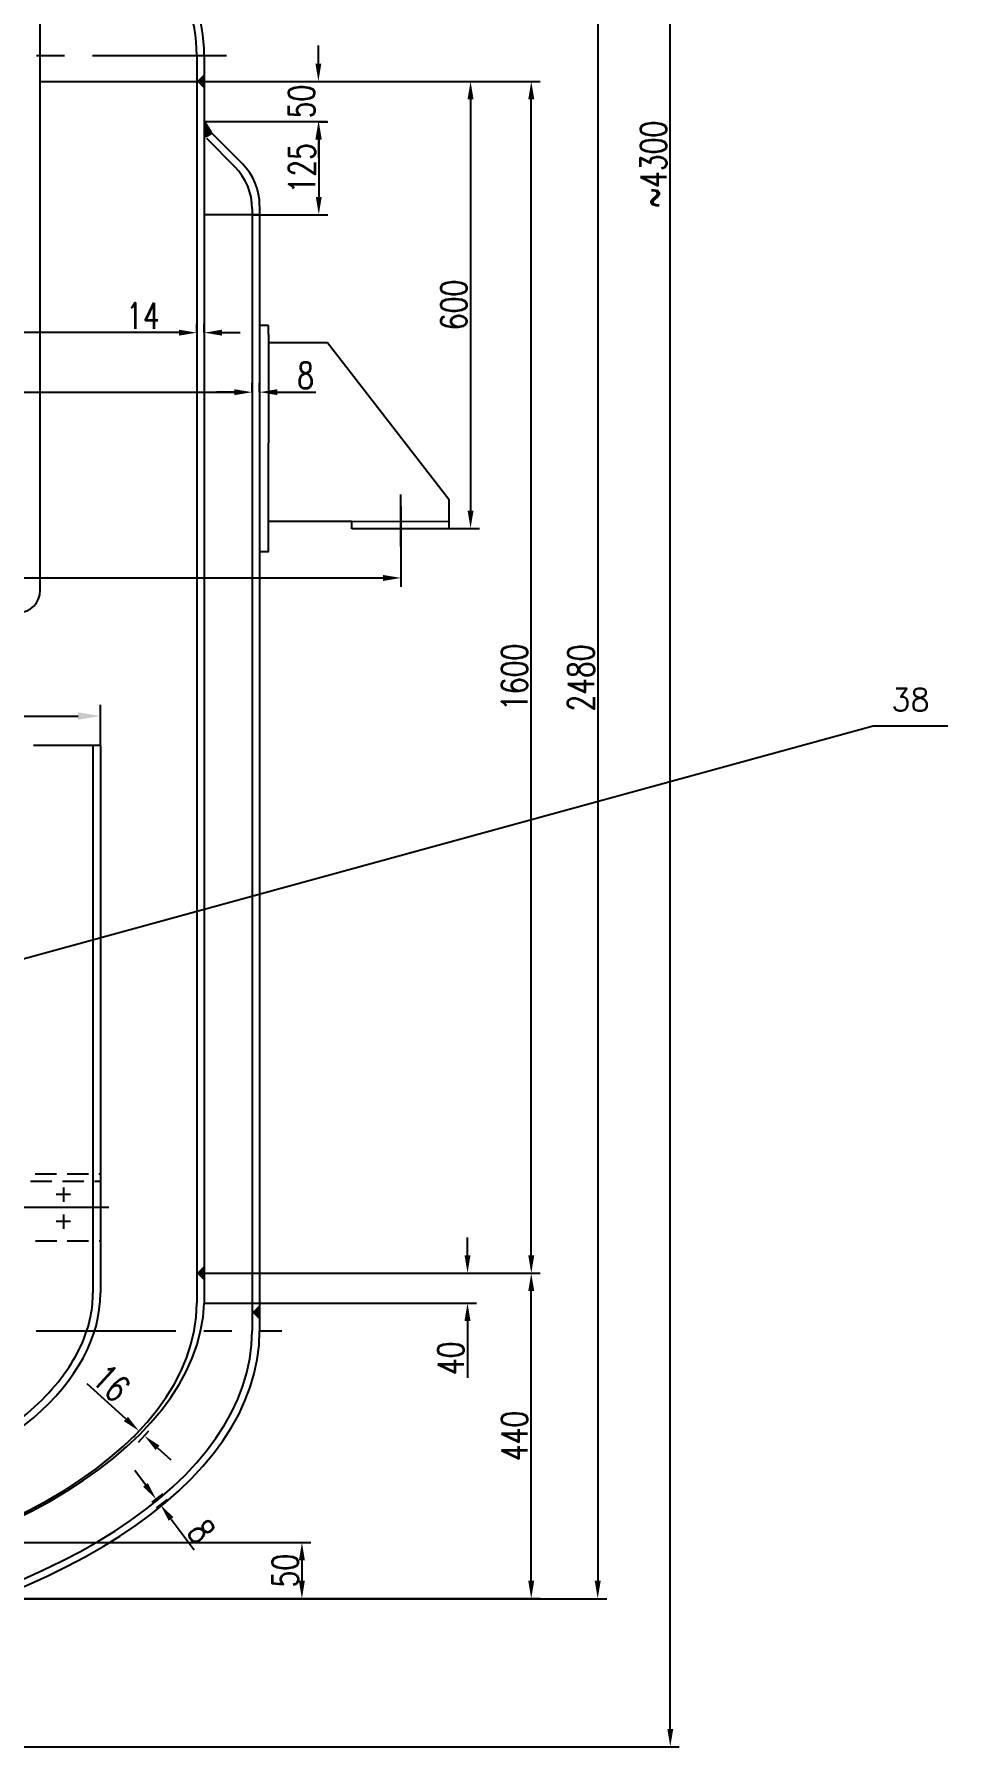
# Model space of a CAD drawing. Extents: x 6109 to 86747, y -17046 to 6992.
# Drawn here: x 38340 to 39566, y -5853 to -3554 of the extents above; entities that cross this region are included whole.
import ezdxf
from ezdxf.enums import TextEntityAlignment as Align

# ---------------------------------------------------------------- set-up
doc = ezdxf.new("R2010")
doc.units = 0
doc.header["$LTSCALE"] = 150
doc.header["$MEASUREMENT"] = 0
doc.linetypes.add('CENTER', pattern=[2, 1.25, -0.25, 0.25, -0.25])
doc.linetypes.add('HIDDEN', pattern=[9.525, 6.35, -3.175])
doc.layers.get('0').update_dxf_attribs({"linetype": 'CONTINUOUS'})
doc.layers.get('DEFPOINTS').update_dxf_attribs({"linetype": 'CONTINUOUS'})
for name, color, linetype in [('BZ', 7, 'CONTINUOUS'), ('TANK', 1, 'CONTINUOUS'), ('TANKX', 7, 'CONTINUOUS'), ('TANKY', 5, 'CONTINUOUS'), ('ZXX', 2, 'CENTER'), ('ZZ', 1, 'CONTINUOUS'), ('ZZX', 2, 'CENTER')]:
    doc.layers.add(name, color=color, linetype=linetype)
doc.styles.add('HZFS', font='simplex.shx', dxfattribs={"width": 0.75, "bigfont": 'hzfs.shx'})
doc.styles.get("Standard").update_dxf_attribs({"font": 'txt', "width": 0.75, "bigfont": 'hztxt.shx'})
doc.dimstyles.get("Standard").update_dxf_attribs({"dimtxt": 0.18, "dimasz": 0.18, "dimexe": 0.18, "dimexo": 0.0625, "dimgap": 0.09, "dimtad": 0, "dimtih": 1, "dimtoh": 1, "dimdec": 4, "dimzin": 0, "dimdsep": 46, "dimtxsty": 'Standard', "dimcen": 0.09, "dimadec": 0, "dimazin": 0, "dimtfac": 1, "dimtdec": 4, "dimtofl": 0, "dimtmove": 0, "dimatfit": 3, "dimfxl": 1, "dimtolj": 1, "dimtzin": 0, "dimarcsym": 0})

# ---------------------------------------------------------------- blocks, each defined once
blk = doc.blocks.new('*D142')
at = {"color": 0, "linetype": 'ByBlock'}
for p, q in [((38583.7, 3955.6), (38569.3, 3974.8)), ((38592.7, 3932.4), (38607.7, 3943.6)), ((38598.4, 3924.8), (38613.4, 3936.1)), ((38618.2, 3909.7), (38649.2, 3868.5))]:
    blk.add_line(p, q, dxfattribs=at)
for points in [[(38586.9, 3958), (38580.5, 3953.2), (38598.1, 3936.4)], [(38621.4, 3912.1), (38615, 3907.3), (38603.8, 3928.9)]]:
    blk.add_solid(points, dxfattribs=at)
at = {"layer": 'DEFPOINTS', "color": 0, "linetype": 'ByBlock'}
for p in [(38592.7, 3932.3), (38598.4, 3924.8), (38603.8, 3928.9)]:
    blk.add_point(p, dxfattribs=at)
at = {"color": 0, "linetype": 'ByBlock', "insert": (38658.9, 3893), "char_height": 35, "attachment_point": 5, "rotation": 306.9324, "style": 'HZFS'}
blk.add_mtext('\\A1;8', dxfattribs=at)
blk = doc.blocks.new('*D137')
at = {"color": 0, "linetype": 'ByBlock'}
for p, q in [((38558.1, -5217.2), (39019, -5217.2)), ((39007, -5630.1), (39007, -5241.2)), ((37758.7, -5654.1), (39019, -5654.1))]:
    blk.add_line(p, q, dxfattribs=at)
for points in [[(39003, -5241.2), (39011, -5241.2), (39007, -5217.2)], [(39003, -5630.1), (39011, -5630.1), (39007, -5654.1)]]:
    blk.add_solid(points, dxfattribs=at)
at = {"layer": 'DEFPOINTS', "color": 0, "linetype": 'ByBlock'}
for p in [(38558, -5217.2), (39007, -5217.2), (37758.6, -5654.1)]:
    blk.add_point(p, dxfattribs=at)
at = {"color": 0, "linetype": 'ByBlock', "insert": (38984.5, -5435.7), "char_height": 35, "attachment_point": 5, "rotation": 90, "style": 'HZFS'}
blk.add_mtext('\\A1;440', dxfattribs=at)
blk = doc.blocks.new('*D136')
at = {"color": 0, "linetype": 'ByBlock'}
for p, q in [((37852.7, 6274.7), (39202.9, 6274.7)), ((39190.9, 6250.7), (39190.9, 3826.8)), ((37852.7, 3802.8), (39202.9, 3802.8))]:
    blk.add_line(p, q, dxfattribs=at)
for points in [[(39186.9, 6250.7), (39194.9, 6250.7), (39190.9, 6274.7)], [(39186.9, 3826.8), (39194.9, 3826.8), (39190.9, 3802.8)]]:
    blk.add_solid(points, dxfattribs=at)
at = {"layer": 'DEFPOINTS', "color": 0, "linetype": 'ByBlock'}
for p in [(37852.6, 6274.7), (37852.7, 3802.8), (39190.9, 3802.8)]:
    blk.add_point(p, dxfattribs=at)
at = {"color": 0, "linetype": 'ByBlock', "insert": (39168.4, 5038.8), "char_height": 35, "attachment_point": 5, "rotation": 90, "style": 'HZFS'}
blk.add_mtext('\\A1;2480', dxfattribs=at)
blk = doc.blocks.new('*D135')
at = {"color": 0, "linetype": 'ByBlock'}
for p, q in [((37852.7, 7852.6), (39300.3, 7852.6)), ((39288.3, 3628), (39288.3, 7828.6)), ((37599.8, 3604), (39300.3, 3604))]:
    blk.add_line(p, q, dxfattribs=at)
for points in [[(39284.3, 7828.6), (39292.3, 7828.6), (39288.3, 7852.6)], [(39284.3, 3628), (39292.3, 3628), (39288.3, 3604)]]:
    blk.add_solid(points, dxfattribs=at)
at = {"layer": 'DEFPOINTS', "color": 0, "linetype": 'ByBlock'}
for p in [(37852.6, 7852.6), (39288.3, 7852.6), (37599.8, 3604)]:
    blk.add_point(p, dxfattribs=at)
at = {"color": 0, "linetype": 'ByBlock', "insert": (39265.8, 5728.3), "char_height": 35, "attachment_point": 5, "rotation": 90, "style": 'HZFS'}
blk.add_mtext('\\A1;~4300', dxfattribs=at)
blk = doc.blocks.new('*D138')
at = {"color": 0, "linetype": 'ByBlock'}
for p, q in [((37852.7, 3878.2), (38805.8, 3878.2)), ((38793.8, 3854.2), (38793.8, 3826.8)), ((37852.1, 3802.8), (38805.8, 3802.8))]:
    blk.add_line(p, q, dxfattribs=at)
for points in [[(38789.8, 3854.2), (38797.8, 3854.2), (38793.8, 3878.2)], [(38789.8, 3826.8), (38797.8, 3826.8), (38793.8, 3802.8)]]:
    blk.add_solid(points, dxfattribs=at)
at = {"layer": 'DEFPOINTS', "color": 0, "linetype": 'ByBlock'}
for p in [(37852.6, 3878.2), (37852, 3802.8), (38793.8, 3802.8)]:
    blk.add_point(p, dxfattribs=at)
at = {"color": 0, "linetype": 'ByBlock', "insert": (38771.3, 3840.5), "char_height": 35, "attachment_point": 5, "rotation": 90, "style": 'HZFS'}
blk.add_mtext('\\A1;50', dxfattribs=at)
blk = doc.blocks.new('*D158')
at = {"color": 0, "linetype": 'ByBlock'}
for p, q in [((38987.3, 5839.7), (39032.2, 5839.7)), ((39020.2, 5815.7), (39020.2, 5263.6)), ((38907.1, 5239.6), (39032.2, 5239.6))]:
    blk.add_line(p, q, dxfattribs=at)
for points in [[(39016.2, 5815.7), (39024.2, 5815.7), (39020.2, 5839.7)], [(39016.2, 5263.6), (39024.2, 5263.6), (39020.2, 5239.6)]]:
    blk.add_solid(points, dxfattribs=at)
at = {"layer": 'DEFPOINTS', "color": 0, "linetype": 'ByBlock'}
for p in [(38987.2, 5839.7), (38907, 5239.6), (39020.2, 5239.6)]:
    blk.add_point(p, dxfattribs=at)
at = {"color": 0, "linetype": 'ByBlock', "insert": (38997.7, 5539.6), "char_height": 35, "attachment_point": 5, "rotation": 90, "style": 'HZFS'}
blk.add_mtext('\\A1;600', dxfattribs=at)
blk = doc.blocks.new('*D147')
at = {"color": 0, "linetype": 'ByBlock'}
for p, q in [((36784.8, 5269.5), (36784.8, 5161.1)), ((38926.8, 5269.5), (38926.8, 5161.1)), ((36808.8, 5173.1), (38902.8, 5173.1))]:
    blk.add_line(p, q, dxfattribs=at)
for points in [[(36808.8, 5177.1), (36808.8, 5169.1), (36784.8, 5173.1)], [(38902.8, 5177.1), (38902.8, 5169.1), (38926.8, 5173.1)]]:
    blk.add_solid(points, dxfattribs=at)
at = {"layer": 'DEFPOINTS', "color": 0, "linetype": 'ByBlock'}
for p in [(36784.8, 5269.6), (38926.8, 5269.6), (38926.8, 5173.1)]:
    blk.add_point(p, dxfattribs=at)
at = {"color": 0, "linetype": 'ByBlock', "insert": (37723, 5195.6), "char_height": 35, "attachment_point": 5, "style": 'HZFS'}
blk.add_mtext('\\A1;∅2216', dxfattribs=at)
blk = doc.blocks.new('*D146')
at = {"color": 0, "linetype": 'ByBlock'}
for p, q in [((38652.7, 5839.7), (39113.7, 5839.7)), ((39101.7, 4263.7), (39101.7, 5815.7)), ((38924.8, 4239.7), (39113.7, 4239.7))]:
    blk.add_line(p, q, dxfattribs=at)
for points in [[(39097.7, 5815.7), (39105.7, 5815.7), (39101.7, 5839.7)], [(39097.7, 4263.7), (39105.7, 4263.7), (39101.7, 4239.7)]]:
    blk.add_solid(points, dxfattribs=at)
at = {"layer": 'DEFPOINTS', "color": 0, "linetype": 'ByBlock'}
for p in [(38652.7, 5839.7), (39101.7, 5839.7), (38924.7, 4239.7)]:
    blk.add_point(p, dxfattribs=at)
at = {"color": 0, "linetype": 'ByBlock', "insert": (39079.2, 5039.7), "char_height": 35, "attachment_point": 5, "rotation": 90, "style": 'HZFS'}
blk.add_mtext('\\A1;1600', dxfattribs=at)
blk = doc.blocks.new('*D134')
at = {"color": 0, "linetype": 'ByBlock'}
for p, q in [((39016.1, 4263.7), (39016.1, 4287.7)), ((38677.6, 4239.7), (39028.1, 4239.7)), ((38662.7, 4199.7), (39028.1, 4199.7)), ((39016.1, 4175.7), (39016.1, 4099.2))]:
    blk.add_line(p, q, dxfattribs=at)
for points in [[(39012.1, 4263.7), (39020.1, 4263.7), (39016.1, 4239.7)], [(39012.1, 4175.7), (39020.1, 4175.7), (39016.1, 4199.7)]]:
    blk.add_solid(points, dxfattribs=at)
at = {"layer": 'DEFPOINTS', "color": 0, "linetype": 'ByBlock'}
for p in [(38677.5, 4239.7), (39016.1, 4239.7), (38662.7, 4199.7)]:
    blk.add_point(p, dxfattribs=at)
at = {"color": 0, "linetype": 'ByBlock', "insert": (38993.6, 4125.5), "char_height": 35, "attachment_point": 5, "rotation": 90, "style": 'HZFS'}
blk.add_mtext('\\A1;40', dxfattribs=at)
blk = doc.blocks.new('*D141')
at = {"color": 0, "linetype": 'ByBlock'}
for p, q in [((38557.5, 4044.1), (38505.6, 4091.4)), ((38580.7, 4033.9), (38567.2, 4019)), ((38587.7, 4027.5), (38574.2, 4012.6)), ((38600, 4005.3), (38617.8, 3989.2))]:
    blk.add_line(p, q, dxfattribs=at)
for points in [[(38560.2, 4047), (38554.8, 4041.1), (38575.2, 4027.9)], [(38602.7, 4008.3), (38597.3, 4002.4), (38582.3, 4021.5)]]:
    blk.add_solid(points, dxfattribs=at)
at = {"layer": 'DEFPOINTS', "color": 0, "linetype": 'ByBlock'}
for p in [(38575.2, 4027.9), (38580.7, 4033.9), (38587.8, 4027.5)]:
    blk.add_point(p, dxfattribs=at)
at = {"color": 0, "linetype": 'ByBlock', "insert": (38537.8, 4092.4), "char_height": 35, "attachment_point": 5, "rotation": 317.673, "style": 'HZFS'}
blk.add_mtext('\\A1;16', dxfattribs=at)
blk = doc.blocks.new('*D165')
at = {"color": 0, "linetype": 'ByBlock'}
for p, q in [((37183.3, 4947.9), (37183.3, 5002.7)), ((38523.3, 4947.9), (38523.3, 5002.7)), ((37213.3, 4987.7), (38493.3, 4987.7))]:
    blk.add_line(p, q, dxfattribs=at)
for points in [[(37213.3, 4992.7), (37213.3, 4982.7), (37183.3, 4987.7)], [(38493.3, 4992.7), (38493.3, 4982.7), (38523.3, 4987.7)]]:
    blk.add_solid(points, dxfattribs=at)
at = {"layer": 'DEFPOINTS', "color": 0, "linetype": 'ByBlock'}
for p in [(38523.3, 4987.7), (37183.3, 4947.9), (38523.3, 4947.9)]:
    blk.add_point(p, dxfattribs=at)
at = {"color": 0, "linetype": 'ByBlock', "insert": (38025.7, 5007.7), "char_height": 30, "attachment_point": 5, "style": 'HZFS'}
blk.add_mtext('\\A1;1340', dxfattribs=at)
blk = doc.blocks.new('*D154')
at = {"color": 0, "linetype": 'ByBlock'}
for p, q in [((37052.7, 5586.7), (37052.7, 5490.4)), ((38652.7, 5586.7), (38652.7, 5490.4)), ((38628.7, 5502.4), (37076.7, 5502.4))]:
    blk.add_line(p, q, dxfattribs=at)
for points in [[(37076.7, 5506.4), (37076.7, 5498.4), (37052.7, 5502.4)], [(38628.7, 5506.4), (38628.7, 5498.4), (38652.7, 5502.4)]]:
    blk.add_solid(points, dxfattribs=at)
at = {"layer": 'DEFPOINTS', "color": 0, "linetype": 'ByBlock'}
for p in [(37052.7, 5586.8), (38652.7, 5586.8), (37052.7, 5502.4)]:
    blk.add_point(p, dxfattribs=at)
at = {"color": 0, "linetype": 'ByBlock', "insert": (37992.2, 5524.9), "char_height": 35, "attachment_point": 5, "style": 'HZFS'}
blk.add_mtext('\\A1;∅1600', dxfattribs=at)
blk = doc.blocks.new('*D148')
at = {"color": 0, "linetype": 'ByBlock'}
for p, q in [((36977, 5422.8), (36977, 5410.5)), ((37001, 5422.5), (38703, 5422.5)), ((38727, 5422.8), (38727, 5410.5))]:
    blk.add_line(p, q, dxfattribs=at)
for points in [[(37001, 5426.5), (37001, 5418.5), (36977, 5422.5)], [(38703, 5426.5), (38703, 5418.5), (38727, 5422.5)]]:
    blk.add_solid(points, dxfattribs=at)
at = {"layer": 'DEFPOINTS', "color": 0, "linetype": 'ByBlock'}
for p in [(36977, 5422.9), (38727, 5422.9), (38727, 5422.5)]:
    blk.add_point(p, dxfattribs=at)
at = {"color": 0, "linetype": 'ByBlock', "insert": (37989.2, 5445), "char_height": 35, "attachment_point": 5, "style": 'HZFS'}
blk.add_mtext('\\A1;∅1750', dxfattribs=at)
blk = doc.blocks.new('*D145')
at = {"color": 0, "linetype": 'ByBlock'}
for p, q in [((38727, 5422.5), (38727, 5434.5)), ((38737, 5422.5), (38737, 5434.5)), ((38703, 5422.5), (38679, 5422.5)), ((38761, 5422.5), (38812.5, 5422.5))]:
    blk.add_line(p, q, dxfattribs=at)
for points in [[(38703, 5426.5), (38703, 5418.5), (38727, 5422.5)], [(38761, 5426.5), (38761, 5418.5), (38737, 5422.5)]]:
    blk.add_solid(points, dxfattribs=at)
at = {"layer": 'DEFPOINTS', "color": 0, "linetype": 'ByBlock'}
for p in [(38727, 5422.5), (38737, 5422.5), (38737, 5422.5)]:
    blk.add_point(p, dxfattribs=at)
at = {"color": 0, "linetype": 'ByBlock', "insert": (38798.8, 5445), "char_height": 35, "attachment_point": 5, "style": 'HZFS'}
blk.add_mtext('\\A1;8', dxfattribs=at)
blk = doc.blocks.new('*D156')
at = {"color": 0, "linetype": 'ByBlock'}
for p, q in [((38628.7, 5502.4), (38555.9, 5502.4)), ((38652.7, 5502.5), (38652.7, 5514.4)), ((38662.7, 5502.5), (38662.7, 5514.4)), ((38686.7, 5502.4), (38710.7, 5502.4))]:
    blk.add_line(p, q, dxfattribs=at)
for points in [[(38628.7, 5506.4), (38628.7, 5498.4), (38652.7, 5502.4)], [(38686.7, 5506.4), (38686.7, 5498.4), (38662.7, 5502.4)]]:
    blk.add_solid(points, dxfattribs=at)
at = {"layer": 'DEFPOINTS', "color": 0, "linetype": 'ByBlock'}
for p in [(38652.7, 5502.4), (38662.7, 5502.4), (38662.7, 5502.4)]:
    blk.add_point(p, dxfattribs=at)
at = {"color": 0, "linetype": 'ByBlock', "insert": (38580.3, 5524.9), "char_height": 35, "attachment_point": 5, "style": 'HZFS'}
blk.add_mtext('\\A1;14', dxfattribs=at)
blk = doc.blocks.new('*D144')
at = {"color": 0, "linetype": 'ByBlock'}
for p, q in [((38815.9, 5863.7), (38815.9, 5887.7)), ((38708.7, 5839.7), (38827.9, 5839.7)), ((38663.1, 5785.7), (38827.9, 5785.7)), ((38815.9, 5761.7), (38815.9, 5737.7))]:
    blk.add_line(p, q, dxfattribs=at)
for points in [[(38811.9, 5863.7), (38819.9, 5863.7), (38815.9, 5839.7)], [(38811.9, 5761.7), (38819.9, 5761.7), (38815.9, 5785.7)]]:
    blk.add_solid(points, dxfattribs=at)
at = {"layer": 'DEFPOINTS', "color": 0, "linetype": 'ByBlock'}
for p in [(38708.6, 5839.7), (38663, 5785.7), (38815.9, 5785.7)]:
    blk.add_point(p, dxfattribs=at)
at = {"color": 0, "linetype": 'ByBlock', "insert": (38793.4, 5812.7), "char_height": 35, "attachment_point": 5, "rotation": 90, "style": 'HZFS'}
blk.add_mtext('\\A1;50', dxfattribs=at)
blk = doc.blocks.new('*D432')
at = {"color": 0, "linetype": 'ByBlock'}
for p, q in [((38721.3, -3671.3), (38733.8, -3671.3)), ((38721.8, -3695.3), (38721.8, -3772.3)), ((38632.5, -3796.3), (38733.8, -3796.3))]:
    blk.add_line(p, q, dxfattribs=at)
for points in [[(38717.8, -3695.3), (38725.8, -3695.3), (38721.8, -3671.3)], [(38717.8, -3772.3), (38725.8, -3772.3), (38721.8, -3796.3)]]:
    blk.add_solid(points, dxfattribs=at)
at = {"layer": 'DEFPOINTS', "color": 0, "linetype": 'ByBlock'}
for p in [(38721.2, -3671.3), (38632.4, -3796.3), (38721.8, -3796.3)]:
    blk.add_point(p, dxfattribs=at)
at = {"color": 0, "linetype": 'ByBlock', "insert": (38699.3, -3733.8), "char_height": 35, "attachment_point": 5, "rotation": 90, "style": 'HZFS'}
blk.add_mtext('\\A1;125', dxfattribs=at)

msp = doc.modelspace()

# ---------------------------------------------------------------- hatches: boundary and pattern name
msp.add_hatch(color=5).paths.add_polyline_path([(38568.39286, -3671.26399), (38578.31643, -3686.60077), (38570.50519, -3691.05874), (38568.29405, -3691.05787)])

# ---------------------------------------------------------------- linework, layer by layer
for p, q in [((38578.31643, -3686.60077), (38568.39286, -3671.26399)), ((38570.50519, -3691.05874), (38568.29405, -3691.05787))]:
    msp.add_line(p, q)
at = {"color": 1}
for p, q in [((38570.50519, -3691.05874), (38578.31643, -3686.60077)), ((38571.21015, -3693.63645), (38609.25111, -3732.05912)), ((38578.31643, -3686.60077), (38619.25111, -3727.9462)), ((38642.40087, -3796.26399), (38568.01427, -3796.26399))]:
    msp.add_line(p, q, dxfattribs=at)
for centre in [(38552.40087, -3788.34457), (38562.40087, -3784.23164)]:
    msp.add_arc(centre, 80, 0, 44.71397218, dxfattribs=at)
msp.add_solid([(38642.40087, -3790.31583), (38632.40087, -3796.26399), (38642.40087, -3804.20201), (38642.40087, -3790.31583)])
at = {"layer": 'BZ'}
msp.add_lwpolyline([(37805.50777, -4937.41687), (39466.11831, -4482.17975), (39566.11831, -4482.17975)], dxfattribs=at)
at = {"layer": 'TANK'}
for p, q in [((38558.01427, -3582.21941), (38558.01427, -4308.9469)), ((38568.01427, -3582.21941), (38568.01427, -4308.9469)), ((38348.01427, -3617.21941), (38568.01427, -3617.21941)), ((38632.40087, -3788.34457), (38632.40087, -4308.9469)), ((38642.40087, -3784.23164), (38642.40087, -3926.34457)), ((38642.40087, -3926.34457), (38642.40087, -4308.9469)), ((38558.01427, -4308.9469), (38558.01427, -5257.21941)), ((38568.01427, -4308.9469), (38568.01427, -5257.21941)), ((38632.40087, -4308.9469), (38632.40087, -5294.71929)), ((38642.40087, -4308.9469), (38642.40087, -5294.71929)), ((38428.6837, -4508.692), (38338.6837, -4508.692)), ((38418.6837, -4508.692), (38418.6837, -5243.692)), ((38428.6837, -4508.692), (38428.6837, -5243.692))]:
    msp.add_line(p, q, dxfattribs=at)
at = {"layer": 'TANK', "color": 7, "linetype": 'HIDDEN', "ltscale": 0.03}
for p, q in [((37906.1837, -5093.692), (38428.6837, -5093.692)), ((38341.03265, -5083.692), (38428.6837, -5083.692)), ((38341.39678, -5173.692), (38428.6837, -5173.692))]:
    msp.add_line(p, q, dxfattribs=at)
at = {"layer": 'TANK'}
for centre, major_axis, ratio, start_param, end_param in [((37758.01427, -3582.21941), (-800, 0), 0.5, 3.1415926536, 3.853870703), ((37758.01427, -3582.21941), (810, 0), 0.5061728395, 0, 0.7114630376), ((37758.6837, -5243.692), (670, 0), 0.5, 3.1415926536, 6.2831853072), ((37758.01427, -5257.21941), (800, 0), 0.5, 4.8375475736, 6.2831853072), ((37733.35842, -5253.40249), (834.79417, 5.0521), 0.4953375029, -1.4240716351, -0.0214472291), ((37757.40087, -5294.71929), (875, 0), 0.5, -1.323099125, 0), ((37757.40087, -5294.71929), (-885, 0), 0.5056497175, 1.8156370376, 3.1415926536)]:
    msp.add_ellipse(centre, major_axis=major_axis, ratio=ratio, start_param=start_param, end_param=end_param, dxfattribs=at)
msp.add_open_spline([(37611.08437, -5560.39783), (37616.17307, -5560.97712), (37621.27566, -5561.52648), (37651.19214, -5564.56328), (37676.28637, -5566.37241), (37735.31643, -5568.91959), (37769.35292, -5569.08193), (37837.07204, -5566.80955), (37870.75406, -5564.37483), (37936.96256, -5556.96822), (37969.48845, -5551.99636), (38032.60906, -5539.63858), (38063.20321, -5532.2527), (38121.72843, -5515.25199), (38149.65892, -5505.6372), (38202.18589, -5484.4246), (38226.78172, -5472.8268), (38268.38957, -5449.96422), (38285.98522, -5438.94912), (38318.12429, -5415.95384), (38332.6672, -5403.97385), (38358.46974, -5379.28799), (38369.72875, -5366.58282), (38388.81384, -5340.70015), (38396.6399, -5327.5242), (38408.80407, -5300.93418), (38413.14403, -5287.52135), (38417.70612, -5263.95993), (38418.6837, -5253.82575), (38418.6837, -5243.692)], degree=3, knots=[1.34694586, 1.34694586, 1.34694586, 1.34694586, 1.3705002023, 1.3705002023, 1.4847085524, 1.4847085524, 1.6378078857, 1.6378078857, 1.7909072189, 1.7909072189, 1.9440065522, 1.9440065522, 2.0971058854, 2.0971058854, 2.2502052187, 2.2502052187, 2.4033045519, 2.4033045519, 2.5316597819, 2.5316597819, 2.6600150119, 2.6600150119, 2.7883702419, 2.7883702419, 2.9167254719, 2.9167254719, 3.0450807019, 3.0450807019, 3.1415926536, 3.1415926536, 3.1415926536, 3.1415926536], dxfattribs=at)
at = {"layer": 'TANKX', "color": 2}
for p, q in [((38379.04738, -5102.07514), (38379.04738, -5121.27514)), ((38379.04738, -5138.2434), (38379.04738, -5157.4434))]:
    msp.add_line(p, q, dxfattribs=at)
at = {"layer": 'TANKX'}
for p, q in [((38388.64738, -5111.67514), (38369.44738, -5111.67514)), ((38388.64738, -5147.8434), (38369.44738, -5147.8434))]:
    msp.add_line(p, q, dxfattribs=at)
at = {"layer": 'TANKY'}
for points in [[(38558.01427, -3617.21941), (38568.01427, -3607.21941), (38568.01427, -3627.21941)], [(38558.01427, -5217.21941), (38568.01427, -5207.21941), (38568.01427, -5227.21941)], [(38632.40087, -5269.71929), (38642.40087, -5259.71929), (38642.40087, -5279.71929)]]:
    msp.add_solid(points, dxfattribs=at)
at = {"layer": 'ZXX', "color": 1, "linetype": 'Continuous', "ltscale": 100}
msp.add_line((38348.01427, -4300.31286), (38348.01427, -3224.40607), dxfattribs=at)
at = {"layer": 'ZXX'}
for p, q in [((36918.01427, -3582.21941), (38598.01427, -3582.21941)), ((37052.67303, -5128.692), (38459.29937, -5128.692)), ((36842.40087, -5294.71929), (38672.40087, -5294.71929))]:
    msp.add_line(p, q, dxfattribs=at)
at = {"layer": 'ZXX', "color": 1, "linetype": 'Continuous', "ltscale": 100}
msp.add_arc((38318.01427, -4300.31286), 30, 180, 0, dxfattribs=at)
at = {"layer": 'ZZ'}
for p, q in [((38654.19008, -3944.94621), (38644.19008, -3944.94159)), ((38654.18468, -3956.62927), (38654.19008, -3944.94621)), ((38654.17952, -3967.78665), (38733.56141, -3967.82335)), ((38733.56141, -3967.82335), (38896.30437, -4177.89861)), ((38896.30437, -4177.89861), (38896.29051, -4207.89861)), ((38766.29875, -4207.83851), (38654.06857, -4207.78662)), ((38654.06857, -4207.78662), (38896.29051, -4207.89861)), ((38766.29413, -4217.83851), (38766.29875, -4207.83851)), ((38896.28588, -4217.89861), (38766.29413, -4217.83851)), ((38896.29051, -4207.89861), (38896.28588, -4217.89861))]:
    msp.add_line(p, q, dxfattribs=at)
msp.add_lwpolyline([(38654.18468, -3956.62927), (38654.04967, -4248.67109), (38644.04967, -4248.66647)], dxfattribs=at)
at = {"layer": 'ZZX'}
msp.add_line((38832.14612, -4241.70155), (38832.14612, -4171.70155), dxfattribs=at)

# ---------------------------------------------------------------- texts
at = {"layer": 'BZ', "style": 'HZFS'}
msp.add_text('38', height=30, dxfattribs=at).set_placement((39516.11831, -4462.17975), align=Align.CENTER)

# ---------------------------------------------------------------- dimensions: what is measured, and where the dimension line sits
for base, p1, p2, text, picture, middle in [((39193.69477, -1604.27716), (37505.11548, -5852.91332), (37757.95177, -1604.27716), '~4300', '*D135', (39171.19477, -3728.59524)), ((39096.29368, -5654.09057), (37757.95177, -3182.21941), (37758.01427, -5654.09057), '2480', '*D136', (39073.79368, -4418.15499)), ((38721.2119, -3671.26399), (38613.96733, -3617.21941), (38568.39286, -3671.26399), '50', '*D144', (38698.7119, -3644.2417)), ((38925.56113, -4217.37246), (38892.55108, -3617.21941), (38812.40087, -4217.37246), '600', '*D158', (38903.06113, -3917.29594)), ((38699.19253, -5654.09057), (37758.00781, -5578.69183), (37757.40087, -5654.09057), '50', '*D138', (38676.69253, -5616.3912))]:
    dim = msp.add_linear_dim(base=base, p1=p1, p2=p2, angle=90, text=text, dimstyle='Standard', override={"dimtxt": 35, "dimasz": 24, "dimexe": 12, "dimgap": 5, "dimtad": 1, "dimtih": 0, "dimtoh": 0, "dimdec": 0, "dimtxsty": 'HZFS'})
    dim.commit()
    dim.dimension.update_dxf_attribs({"geometry": picture, "text_midpoint": middle, "insert": (-94.63842, -9456.92599)})
dim = msp.add_linear_dim(base=(39007.0128, -3617.21941), p1=(38830.08649, -5217.21941), p2=(38558.01427, -3617.21941), angle=90, dimstyle='Standard', override={"dimtxt": 35, "dimasz": 24, "dimexe": 12, "dimgap": 5, "dimtad": 1, "dimtih": 0, "dimtoh": 0, "dimdec": 0, "dimtxsty": 'HZFS'})
dim.commit()
dim.dimension.update_dxf_attribs({"geometry": '*D146', "text_midpoint": (38984.5128, -4417.21941), "insert": (-94.63842, -9456.92599)})
dim = msp.add_linear_dim(base=(38721.82999, -3796.26399), p1=(38721.2119, -3671.26399), p2=(38632.40087, -3796.26399), angle=90, dimstyle='Standard', override={"dimtxt": 35, "dimasz": 24, "dimexe": 12, "dimgap": 5, "dimtad": 1, "dimtih": 0, "dimtoh": 0, "dimdec": 0, "dimtxsty": 'HZFS'})
dim.commit()
dim.dimension.update_dxf_attribs({"geometry": '*D432', "text_midpoint": (38699.32999, -3733.76399)})
for base, p1, p2, text, picture, middle in [((36958.01427, -3954.5004), (38558.01427, -3870.15713), (36958.01427, -3870.15713), '%%C1600', '*D154', (37897.53306, -3954.5004)), ((38568.01427, -3954.5004), (38558.01427, -3954.5004), (38568.01427, -3954.5004), '14', '*D156', (38485.63927, -3954.5004)), ((38632.40087, -4034.44036), (36882.40087, -4034.02097), (38632.40087, -4034.02097), '%%C1750', '*D148', (37894.57536, -4034.44036)), ((38832.14612, -4283.85248), (36690.17891, -4187.37246), (38832.14612, -4187.37246), '%%C2216', '*D147', (37628.37631, -4283.85248))]:
    dim = msp.add_linear_dim(base=base, p1=p1, p2=p2, text=text, dimstyle='Standard', override={"dimtxt": 35, "dimasz": 24, "dimexe": 12, "dimgap": 5, "dimtad": 1, "dimtih": 0, "dimtoh": 0, "dimdec": 0, "dimtxsty": 'HZFS'})
    dim.commit()
    dim.dimension.update_dxf_attribs({"geometry": picture, "text_midpoint": middle, "dimtype": 160, "insert": (-94.63842, -9456.92599)})
dim = msp.add_linear_dim(base=(38642.40087, -4034.44036), p1=(38632.40087, -4034.44036), p2=(38642.40087, -4034.44036), text='8', dimstyle='Standard', override={"dimtxt": 35, "dimasz": 24, "dimexe": 12, "dimgap": 5, "dimtad": 1, "dimtih": 0, "dimtoh": 0, "dimdec": 0, "dimtxsty": 'HZFS'})
dim.commit()
dim.dimension.update_dxf_attribs({"geometry": '*D145', "text_midpoint": (38704.15087, -4011.94036), "insert": (-94.63842, -9456.92599)})
dim = msp.add_linear_dim(base=(38428.6837, -4469.17745), p1=(37088.6212, -4509.04288), p2=(38428.6837, -4509.04288), dimstyle='Standard', override={"dimtxt": 30, "dimasz": 30, "dimexe": 15, "dimgap": 5, "dimtad": 1, "dimtih": 0, "dimtoh": 0, "dimdec": 0, "dimtxsty": 'HZFS'})
dim.commit()
dim.dimension.update_dxf_attribs({"geometry": '*D165', "text_midpoint": (37931.07879, -4469.17745), "dimtype": 160, "insert": (-94.63842, -9456.92599)})
dim = msp.add_linear_dim(base=(38921.46031, -5217.21941), p1=(38568.01427, -5257.21941), p2=(38582.86975, -5217.21941), angle=90, dimstyle='Standard', override={"dimtxt": 35, "dimasz": 24, "dimexe": 12, "dimgap": 5, "dimtad": 1, "dimtih": 0, "dimtoh": 0, "dimdec": 0, "dimtxsty": 'HZFS'})
dim.commit()
dim.dimension.update_dxf_attribs({"geometry": '*D134', "text_midpoint": (38921.46031, -5331.46941), "dimtype": 160, "insert": (-94.63842, -9456.92599)})
dim = msp.add_linear_dim(base=(39007.0128, -5217.21941), p1=(37758.62766, -5654.09057), p2=(38558.01427, -5217.21941), angle=90, text='440', dimstyle='Standard', override={"dimtxt": 35, "dimasz": 24, "dimexe": 12, "dimgap": 5, "dimtad": 1, "dimtih": 0, "dimtoh": 0, "dimdec": 0, "dimtxsty": 'HZFS'})
dim.commit()
dim.dimension.update_dxf_attribs({"geometry": '*D137', "text_midpoint": (38984.5128, -5435.65499)})
for p1, p2, distance, text, picture, middle in [((38493.11628, -5429.41122), (38486.07398, -5422.99716), 8.13375, '16', '*D141', (38443.16397, -5364.48318)), ((38498.05473, -5524.58754), (38503.72618, -5532.13232), 6.81051, '8', '*D142', (38564.25925, -5563.88001))]:
    dim = msp.add_aligned_dim(p1=p1, p2=p2, distance=distance, text=text, dimstyle='Standard', override={"dimtxt": 35, "dimasz": 24, "dimexe": 12, "dimgap": 5, "dimtad": 1, "dimtih": 0, "dimtoh": 0, "dimdec": 0, "dimtxsty": 'HZFS'})
    dim.commit()
    dim.dimension.update_dxf_attribs({"geometry": picture, "text_midpoint": middle, "insert": (-94.63842, -9456.92599)})

doc.saveas('drawing.dxf')
